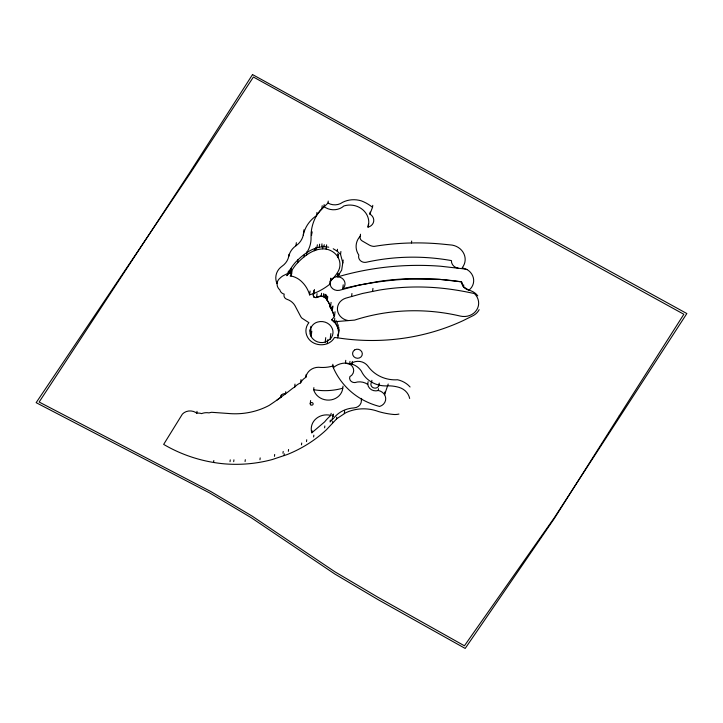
<?xml version="1.0" encoding="UTF-8"?>
<svg xmlns="http://www.w3.org/2000/svg" width="723" height="723" viewBox="0 0 723 723"><rect width="100%" height="100%" fill="white"/><g stroke="black" fill="none" stroke-linecap="round" stroke-linejoin="round"><path stroke-width="1.08" d="M361.419 398.997L361.419 400.65A8.206 7.465 7 0 1 353.918 407.926A27.402 24.934 7 0 0 334.279 417.505L330.095 421.97L330.312 420.144M318.165 213.158L323.922 206.561A14.975 13.629 7 0 0 343.895 205.965A18.518 16.846 7 0 1 362.955 209.887A18.518 16.846 7 0 1 368.007 227.13A7.845 7.131 7 0 0 373.71 221.283A7.845 7.131 7 0 0 369.878 214.107L372.517 207.32A38.581 35.111 7 0 0 361.401 200.895A23.407 21.301 7 0 0 342.585 202.323A12.535 11.405 7 0 1 327.989 203.055L319.928 210.845L316.575 215.562A35.653 32.445 7 0 0 303.299 234.975A19.982 18.183 7 0 1 295.96 245.775A19.648 17.876 7 0 0 288.748 256.403A18.102 16.466 7 0 1 282.106 266.191A16.439 14.957 7 0 0 276.412 281.997A9.318 8.477 7 0 0 277.081 283.552A8.631 7.854 7 0 0 279.882 289.932A5.757 5.233 7 0 0 284.211 294.116A4.392 3.995 7 0 0 286.95 299.304A14.216 12.933 7 0 1 294.939 305.603L300.605 316.349A8.495 7.727 7 0 0 301.889 318.12L308.911 322.684A15.084 13.719 7 0 0 307.519 337.081C312.86 347.022 329.019 347.528 334.496 337.469L337.578 337.831C340.135 331.396 337.37 323.696 331.767 319.819L334.433 316.593L335.029 311.749M338.265 335.481L338.897 330.284M333.61 365.865L333.384 367.691A17.912 16.295 7 0 1 345.422 363.063L350.366 364.509A7.98 7.266 7 0 1 349.869 376.647A4.808 4.374 7 0 0 354.948 382.575A13.339 12.137 7 0 1 367.763 384.419A7.863 7.158 7 0 0 378.283 390.492A9.056 8.242 7 0 1 385.702 398.156A9.056 8.242 7 0 1 379.593 406.462A67.79 61.681 7 0 1 364.627 400.786C350.203 393.556 338.68 381.039 332.643 366.091A34.596 31.478 7 0 1 318.5 367.266A13.33 12.128 7 0 0 305.811 377.352A14.596 13.276 7 0 0 300.605 382.883A16.837 15.319 7 0 0 294.604 387.212A10.646 9.688 7 0 0 292.246 388.622A333.222 303.217 7 0 1 286.642 392.996L277.045 400.018A333.222 303.217 7 0 1 269.164 405.404A68.495 62.323 7 0 1 227.944 413.448L211.523 412.291L208.974 412.878A12.716 11.568 7 0 0 201.609 413.61L200.425 413.312A10.782 9.806 7 0 0 196.773 413.167L196.999 411.333M213.592 462.34L213.818 460.515M230.031 461.699L230.257 459.873M233.701 461.654L233.927 459.828M245.079 461.527L245.305 459.701M259.955 459.729L260.181 457.903M288.748 256.403L289.001 254.324M288.423 271.017L288.17 273.086L291.631 273.872L290.14 276.069L291.143 275.996A20.054 18.247 7 0 1 300.732 280.777A30.872 28.098 7 0 1 308.441 291.514A35.707 32.49 7 0 1 309.607 294.894L313.366 293.565L313.619 297.054L315.87 297.614L321.202 296.15C327.998 296.927 329.525 305.522 332.164 310.474L332.643 306.597M289.607 270.275L289.245 273.195L286.814 275.725L289.968 269.941A55.237 50.267 7 0 1 295.147 262.684C303.588 253.692 315.68 244.564 328.748 247.203M290.836 269.137L290.321 273.294L291.676 270.791A53.312 48.513 7 0 1 296.674 263.796C304.193 255.815 314.478 247.564 326.118 249.074A16.954 15.427 7 0 1 337.514 256.466L339.033 259.43A16.954 15.427 7 0 1 337.858 271.984A50.447 45.901 7 0 1 331.251 280.316L330.375 281.599A7.492 6.814 7 0 1 335.77 276.99L337.849 276.24L341.69 270.077L343.208 260.036M290.998 272.047L291.477 268.161M291.143 275.996L291.523 272.878M291.631 273.872L291.993 270.962M295.96 245.775L296.34 242.666M277.045 400.018L280.922 397.252L281.184 395.083M297.65 262.72L298.048 259.485M274.451 456.312L274.677 454.478M303.299 234.975L303.931 229.797M285.757 391.694L285.495 393.863A3.552 3.235 7 0 0 280.922 397.252M304.121 256.819L304.383 254.668M306.516 255.102L306.914 251.866M282.973 453.258L283.199 451.432M284.031 455.598L284.256 453.773M294.604 387.212L294.993 384.094M316.954 212.454L316.575 215.562A49.083 44.663 7 0 0 311.062 237.37A31.405 28.586 7 0 1 306.615 252.815M288.35 451.333L288.576 449.498M314.324 250.745L314.595 248.585M309.607 294.894L310.077 291.017M315.698 250.131L316.059 247.221M316.99 247.7L317.352 244.79M321.852 208.64L322.205 205.73M300.605 382.883L301.003 379.602M323.922 206.561L324.166 204.573M313.728 290.655L313.249 294.46L314.957 292.978A60.461 55.011 7 0 0 329.417 284.51L330.149 283.904L330.294 285.133A7.492 6.814 7 0 0 339.349 290.321L358.834 285.151L378.762 281.446A252.101 229.399 7 0 1 409.173 278.698L439.801 279.349L461.554 281.862L463.497 286.832L468.92 290.185A15.201 13.827 7 0 1 477.786 295.852M319.268 247.094L319.629 244.184M313.945 293.366L314.415 289.489M310.05 331.152L310.303 329.064M310.637 328.459L310.899 326.38M310.339 334.297L310.98 329.101M321.618 246.742L321.979 243.832M305.811 377.352L306.145 374.604M311.161 336.376L311.794 331.179M327.989 203.055L328.233 201.075M313.158 295.101A2.711 2.467 7 0 0 315.174 297.524L316.575 297.542L317.054 293.665M322.575 248.748L322.928 245.838M324.003 246.642L324.238 244.699M301.473 444.853L301.699 443.027M326.118 249.074L326.624 244.853M321.202 296.15L321.563 293.24M310.221 403.796L310.619 400.542M323.335 296.511L323.696 293.601M306.507 441.59L306.724 439.765M324.934 294.315L324.573 297.225A6.191 5.63 7 0 0 317.786 296.927L316.575 297.542M343.027 386.145L342.774 388.215A14.867 13.529 7 0 1 329.164 400.09A14.867 13.529 7 0 1 313.637 389.697L313.89 387.618M325.269 297.759L325.684 294.406M325.883 298.373L326.29 295.02M326.389 299.06L326.796 295.707M327.167 296.683L326.778 299.81L328.251 301.97A39.548 35.987 7 0 1 331.622 308.947L333.231 313.411M327.284 300.515L327.763 296.638M329.842 284.157L330.239 280.922M331.143 413.321L330.89 415.391A51.45 46.814 7 0 0 324.672 421.834L311.812 432.806L312.065 430.736M330.375 281.599L330.736 278.689M330.158 283.967L330.827 278.138M325.187 342.115L330.158 339.186A11.568 10.52 7 0 0 331.08 326.407A11.568 10.52 7 0 0 317.759 322.006C311.089 323.606 307.573 332.155 311.875 337.713A11.568 10.52 7 0 0 325.187 342.115L325.739 337.641M313.61 436.981L313.836 435.156M342.856 262.946L340.542 254.406L337.243 251.197L337.487 249.254M330.574 306.552L331.08 302.395M337.514 256.466L337.867 253.556M327.293 343.624L327.772 339.747M338.021 257.469L338.382 254.559M333.475 314.053L334.433 316.593L332.3 310.863L332.896 306.01M337.225 276.873L337.587 273.963M360.488 234.216L360.253 236.159A4.573 4.157 7 0 0 362.313 241.012L369.2 244.998A9.779 8.893 7 0 0 374.116 246.398A242.811 220.949 7 0 1 408.025 243.055L414.866 242.91A242.811 220.949 7 0 1 442.223 244.103L452.191 245.106A15.653 14.243 7 0 1 462.214 267.727L467.067 269.571A14.153 12.878 7 0 1 468.92 290.185A9.652 8.784 7 0 1 461.563 282.16L461.554 281.862C421.979 275.662 381.491 279.44 342.738 288.685A7.492 6.814 7 0 0 344.112 280.506L342.955 279.042A7.492 6.814 7 0 0 337.713 276.837L338.075 273.927M340.542 254.406L340.904 251.496M330.158 339.186L330.845 333.601M338.662 276.575L339.06 273.339M334.794 318.219L334.315 322.096L331.767 319.819M335.671 323.732L336.087 320.379M336.972 325.892L337.379 322.548M324.6 427.826L324.826 425.992M332.643 366.091L332.869 364.265M337.894 328.206L338.31 324.862M342.738 288.685L343.217 284.808M338.427 330.619L338.834 327.266M339.024 329.182L338.147 335.879L338.545 333.059M332.182 419.738L332.408 417.912M333.375 414.089L332.625 416.791L332.896 414.604M332.444 423.335L332.67 421.5M336.493 419.024L336.71 417.198M351.595 296.412L351.947 293.502M345.757 360.325L345.422 363.063L350.754 363.714A11.676 10.619 7 0 1 368.07 366.317A31.604 28.757 7 0 0 397.578 379.765A22.332 20.325 7 0 1 410.068 386.977M349.634 364.13L349.977 361.383M344.311 413.538L344.645 410.8M368.007 227.13L368.369 224.22M369.878 214.107L370.122 212.119M352.029 364.148L352.363 361.41M372.517 207.32L372.761 205.341M372.589 291.306L372.951 288.396M361.383 400.226L361.608 398.4M367.763 384.419L368.106 381.681M371.875 380.334L371.649 382.16A4.094 3.723 7 0 0 372.86 387.555A4.094 3.723 7 0 0 378.635 386.154L379.259 383.1M378.635 386.154L378.861 384.329M378.283 390.492L378.509 388.667M384.898 391.947L384.564 394.686L388.206 384.03M411.441 242.982L411.685 241.039M463.497 286.832L463.732 284.898M277.505 281.59L277.081 283.552L277.505 281.59A8.631 7.854 7 0 1 279.123 279.006L280.895 277.352A22.512 20.488 7 0 1 282.856 275.897L287.284 273.656A2.485 2.259 7 0 0 288.522 272.616M332.625 416.791L333.113 416.276M337.713 276.837L344.717 274.903A266.543 242.539 7 0 1 440.687 266.236L461.88 268.649A55.852 50.818 7 0 1 467.067 269.571M334.035 321.762L354.595 320.099A181.844 165.468 7 0 1 460.298 316.078A14.966 13.62 7 0 0 476.737 309.86A14.966 13.62 7 0 0 474.405 293.574A268.143 244.003 7 0 0 449.796 289.164A218.427 198.762 7 0 0 379.539 290.04L362.395 293.493L345.639 298.21A12.725 11.577 7 0 0 337.469 310.031A12.725 11.577 7 0 0 348.052 320.551M337.578 337.831L338.599 337.984A204.076 185.703 7 0 0 463.118 320.632L473.267 315.571A15.201 13.827 7 0 0 479.15 309.688M350.754 363.714L353.303 364.582A17.912 16.295 7 0 1 361.337 371.08A25.947 23.615 7 0 0 386.959 385.892L387.98 385.856A33.692 30.655 7 0 1 399.105 387.401A15.264 13.891 7 0 1 409.661 398.472M333.24 248.748L337.243 251.197M196.773 413.167L195.689 412.435A10.33 9.399 7 0 0 182.395 414.098L163.66 444.392C182.16 455.3 203.009 461.898 224.392 463.85A129.182 117.551 7 0 0 272.209 459.557L287.248 454.523A129.182 117.551 7 0 0 326.407 429.76L336.791 418.707L345.784 412.752A38.997 35.481 7 0 1 378.491 411.541A71.396 64.971 7 0 0 393.42 414.451A15.264 13.891 7 0 0 398.933 414.053M332.164 310.474L329.842 306.525L332.3 310.863M311.45 232.038L311.541 233.52M354.83 349.824A4.889 4.528 12.1 0 1 362.313 353.592A4.889 4.528 12.1 0 1 355.355 357.777A4.889 4.528 12.1 0 1 354.595 349.968M311.812 432.806A15.816 14.397 7 0 1 330.89 415.391M342.774 388.215A61.084 55.581 7 0 1 313.637 389.697M458.219 268.161A7.763 7.067 7 0 1 451.414 260.596A199.051 181.13 7 0 0 366.362 262.232A6.191 5.63 7 0 1 360.379 260.614A6.191 5.63 7 0 1 358.825 255.111A17.695 16.096 7 0 1 360.253 236.159M311.658 232.517A31.405 28.586 7 0 1 311.586 235.472M311.956 231.595A31.405 28.586 7 0 1 311.884 233.068M252.526 74.568L189.824 172.436L39.15 402.033L210.917 491.586L252.173 516.123L335.047 571.884L378.021 597.297L464.428 645.793L554.234 517.84L686.85 313.547L252.526 74.568M619.286 415.734L554.369 518.454L465.178 648.432L378.048 599.62L334.722 573.954L251.188 517.677L209.58 492.896L36.15 402.666L190.375 173.104L253.411 77.027L683.85 314.279L619.286 415.734M310.628 404.753A1.464 1.329 7 0 0 313.086 404.265A1.464 1.329 7 0 0 311.342 402.557A1.464 1.329 7 0 0 310.628 404.753"/></g></svg>
